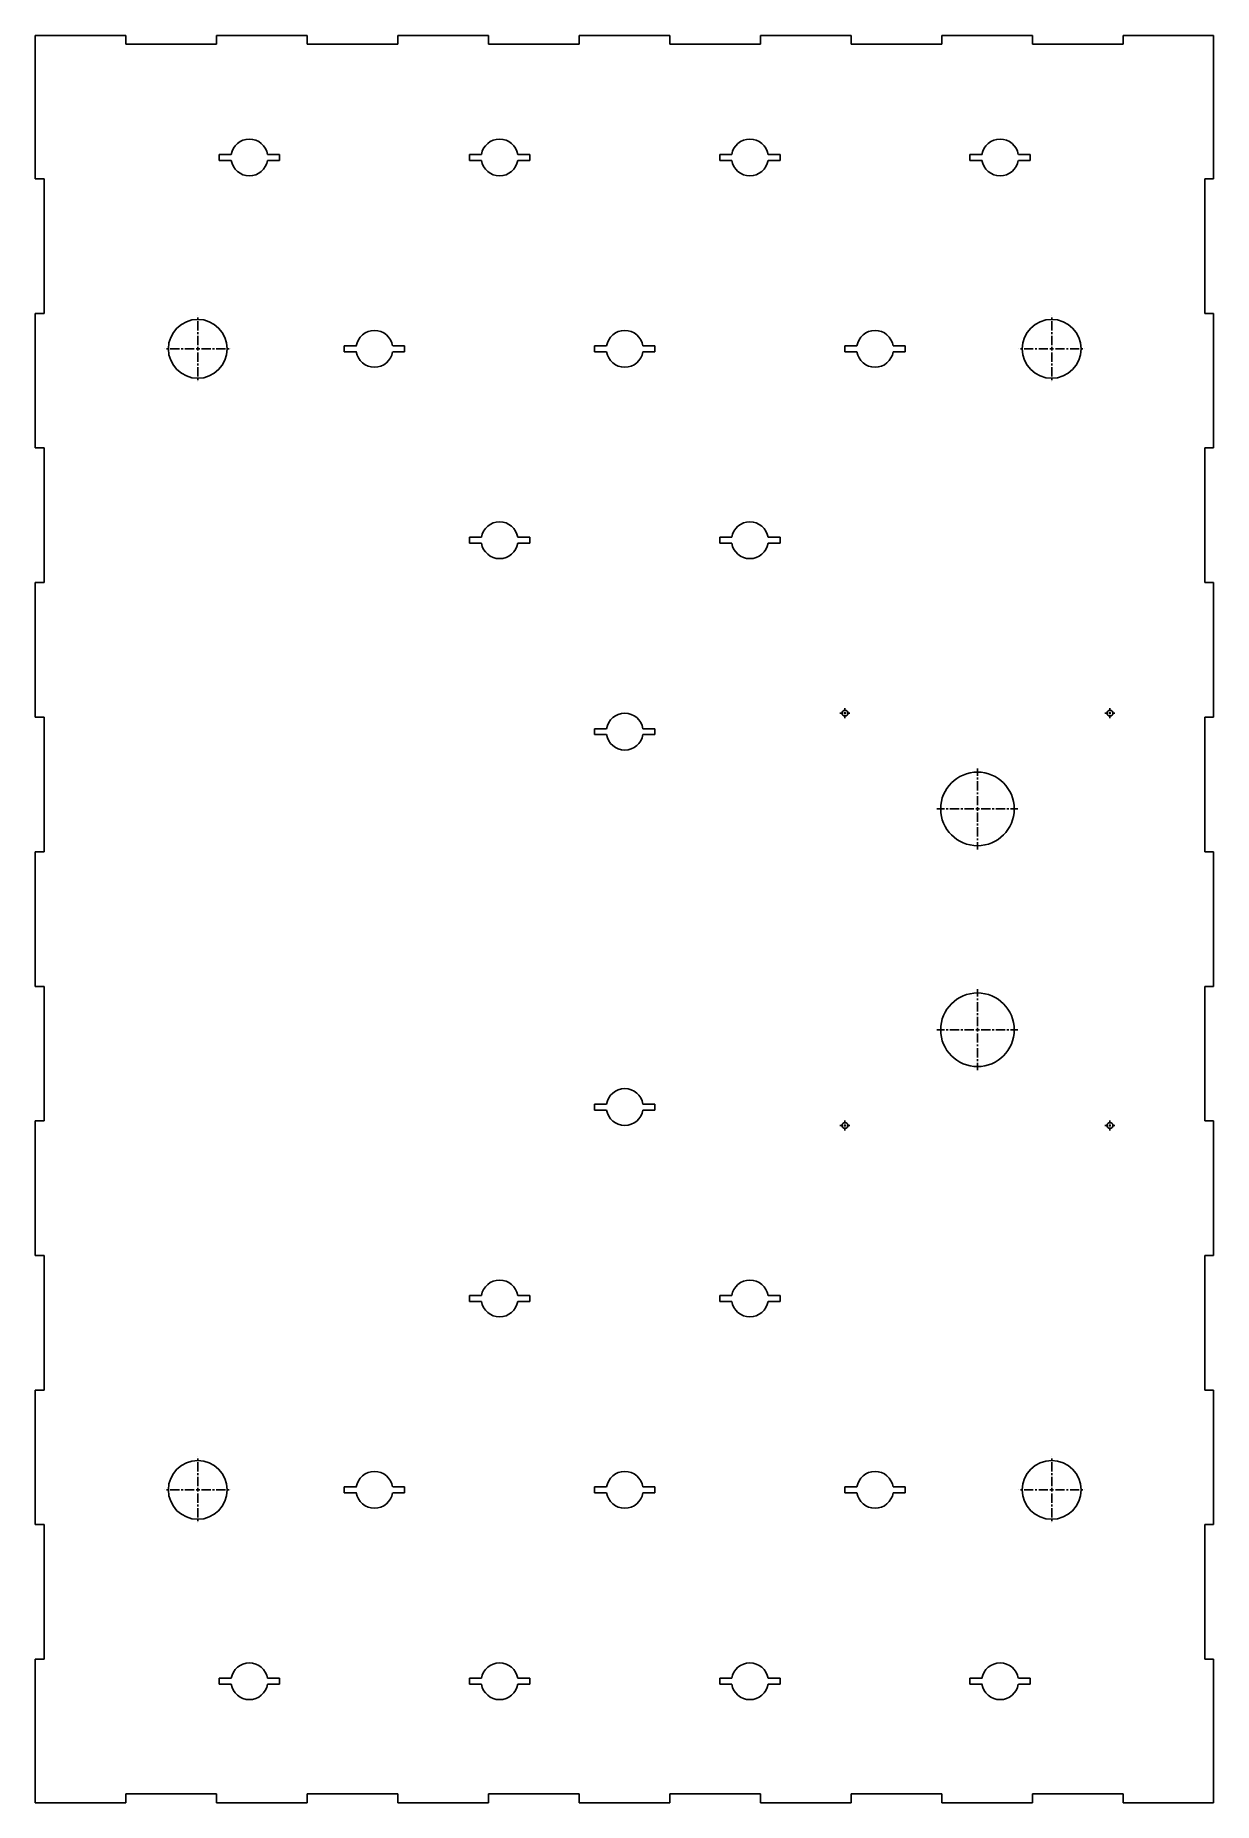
# Model space of a CAD drawing. Extents: x 347 to 1148, y -190 to 1011.
import ezdxf

# ---------------------------------------------------------------- set-up
doc = ezdxf.new("R2010")
doc.units = 0
doc.header["$LTSCALE"] = 12.7
doc.header["$MEASUREMENT"] = 0
doc.linetypes.add('CENTER', pattern=[0.787402, 0.492126, -0.098425, 0.098425, -0.098425])
doc.layers.add('CENTERMARKS', color=7, linetype='CONTINUOUS')
doc.layers.add('VISIBLE', color=7, linetype='CONTINUOUS')

msp = doc.modelspace()

# ---------------------------------------------------------------- linework, layer by layer
at = {"layer": 'CENTERMARKS', "linetype": 'CENTER'}
for p, q in [((457.8, 800.2), (457.8, 820.2)), ((1037.8, 800.2), (1037.8, 820.2)), ((455.3, 797.7), (435.3, 797.7)), ((457.8, 795.2), (457.8, 775.2)), ((460.3, 797.7), (480.3, 797.7)), ((1035.3, 797.7), (1015.3, 797.7)), ((1037.8, 795.2), (1037.8, 775.2)), ((1040.3, 797.7), (1060.3, 797.7)), ((897.4, 551.6), (897.4, 553.6)), ((1077.4, 551.6), (1077.4, 553.6)), ((896, 550.2), (894, 550.2)), ((897.4, 548.8), (897.4, 546.8)), ((898.8, 550.2), (900.8, 550.2)), ((1076, 550.2), (1074, 550.2)), ((1077.4, 548.8), (1077.4, 546.8)), ((1078.8, 550.2), (1080.8, 550.2)), ((987.4, 487.7), (987.4, 512.7)), ((984.9, 485.2), (959.9, 485.2)), ((987.4, 482.7), (987.4, 457.7)), ((989.9, 485.2), (1014.9, 485.2)), ((987.4, 337.7), (987.4, 362.7)), ((984.9, 335.2), (959.9, 335.2)), ((987.4, 332.7), (987.4, 307.7)), ((989.9, 335.2), (1014.9, 335.2)), ((896, 270.2), (894, 270.2)), ((897.4, 271.6), (897.4, 273.6)), ((897.4, 268.8), (897.4, 266.8)), ((898.8, 270.2), (900.8, 270.2)), ((1076, 270.2), (1074, 270.2)), ((1077.4, 271.6), (1077.4, 273.6)), ((1077.4, 268.8), (1077.4, 266.8)), ((1078.8, 270.2), (1080.8, 270.2)), ((457.8, 25.2), (457.8, 45.2)), ((1037.8, 25.2), (1037.8, 45.2)), ((455.3, 22.7), (435.3, 22.7)), ((457.8, 20.2), (457.8, 0.2)), ((460.3, 22.7), (480.3, 22.7)), ((1035.3, 22.7), (1015.3, 22.7)), ((1037.8, 20.2), (1037.8, 0.2)), ((1040.3, 22.7), (1060.3, 22.7))]:
    msp.add_line(p, q, dxfattribs=at)
at = {"layer": 'CENTERMARKS', "linetype": 'CONTINUOUS'}
for p, q in [((456.6, 797.7), (459.1, 797.7)), ((457.8, 796.5), (457.8, 799)), ((1036.6, 797.7), (1039.1, 797.7)), ((1037.8, 796.5), (1037.8, 799)), ((896.7, 550.2), (898.1, 550.2)), ((897.4, 549.5), (897.4, 550.9)), ((1076.7, 550.2), (1078.1, 550.2)), ((1077.4, 549.5), (1077.4, 550.9)), ((986.2, 485.2), (988.7, 485.2)), ((987.4, 484), (987.4, 486.5)), ((987.4, 334), (987.4, 336.5)), ((986.2, 335.2), (988.7, 335.2)), ((896.7, 270.2), (898.1, 270.2)), ((897.4, 269.5), (897.4, 270.9)), ((1076.7, 270.2), (1078.1, 270.2)), ((1077.4, 269.5), (1077.4, 270.9)), ((456.6, 22.7), (459.1, 22.7)), ((457.8, 21.5), (457.8, 24)), ((1036.6, 22.7), (1039.1, 22.7)), ((1037.8, 21.5), (1037.8, 24))]:
    msp.add_line(p, q, dxfattribs=at)
at = {"layer": 'VISIBLE'}
for p, q in [((347.4, 1010.6), (347.4, 913.2)), ((347.4, 1010.6), (409, 1010.6)), ((409, 1010.6), (409, 1004.6)), ((470.6, 1010.6), (470.6, 1004.6)), ((470.6, 1010.6), (532.1, 1010.6)), ((532.1, 1010.6), (532.1, 1004.6)), ((593.7, 1010.6), (593.7, 1004.6)), ((593.7, 1010.6), (655.3, 1010.6)), ((655.3, 1010.6), (655.3, 1004.6)), ((716.8, 1010.6), (716.8, 1004.6)), ((716.8, 1010.6), (778.4, 1010.6)), ((778.4, 1010.6), (778.4, 1004.6)), ((840, 1010.6), (840, 1004.6)), ((840, 1010.6), (901.6, 1010.6)), ((901.6, 1010.6), (901.6, 1004.6)), ((963.1, 1010.6), (963.1, 1004.6)), ((963.1, 1010.6), (1024.7, 1010.6)), ((1024.7, 1010.6), (1024.7, 1004.6)), ((1086.3, 1010.6), (1086.3, 1004.6)), ((1086.3, 1010.6), (1147.8, 1010.6)), ((1147.8, 1010.6), (1147.8, 913.2)), ((470.6, 1004.6), (409, 1004.6)), ((593.7, 1004.6), (532.1, 1004.6)), ((716.8, 1004.6), (655.3, 1004.6)), ((840, 1004.6), (778.4, 1004.6)), ((963.1, 1004.6), (901.6, 1004.6)), ((1086.3, 1004.6), (1024.7, 1004.6)), ((472.3, 929.7), (472.3, 925.7)), ((480.5, 929.7), (472.3, 929.7)), ((480.5, 925.7), (472.3, 925.7)), ((513.3, 929.7), (505.2, 929.7)), ((513.3, 925.7), (505.2, 925.7)), ((513.3, 929.7), (513.3, 925.7)), ((650.5, 929.7), (642.3, 929.7)), ((642.3, 929.7), (642.3, 925.7)), ((650.5, 925.7), (642.3, 925.7)), ((683.3, 929.7), (675.2, 929.7)), ((683.3, 925.7), (675.2, 925.7)), ((683.3, 929.7), (683.3, 925.7)), ((812.3, 929.7), (812.3, 925.7)), ((820.5, 929.7), (812.3, 929.7)), ((820.5, 925.7), (812.3, 925.7)), ((853.3, 929.7), (845.2, 929.7)), ((853.3, 925.7), (845.2, 925.7)), ((853.3, 929.7), (853.3, 925.7)), ((990.5, 929.7), (982.3, 929.7)), ((982.3, 929.7), (982.3, 925.7)), ((990.5, 925.7), (982.3, 925.7)), ((1023.3, 929.7), (1015.2, 929.7)), ((1023.3, 925.7), (1015.2, 925.7)), ((1023.3, 929.7), (1023.3, 925.7)), ((347.4, 913.2), (353.4, 913.2)), ((353.4, 913.2), (353.4, 821.8)), ((1147.8, 913.2), (1141.8, 913.2)), ((1141.8, 821.8), (1141.8, 913.2)), ((347.4, 821.8), (347.4, 730.4)), ((347.4, 821.8), (353.4, 821.8)), ((1147.8, 821.8), (1141.8, 821.8)), ((1147.8, 821.8), (1147.8, 730.4)), ((565.5, 799.7), (557.3, 799.7)), ((557.3, 799.7), (557.3, 795.7)), ((565.5, 795.7), (557.3, 795.7)), ((598.3, 799.7), (590.2, 799.7)), ((598.3, 795.7), (590.2, 795.7)), ((598.3, 799.7), (598.3, 795.7)), ((727.3, 799.7), (727.3, 795.7)), ((735.5, 799.7), (727.3, 799.7)), ((735.5, 795.7), (727.3, 795.7)), ((768.3, 799.7), (760.2, 799.7)), ((768.3, 795.7), (760.2, 795.7)), ((768.3, 799.7), (768.3, 795.7)), ((897.3, 799.7), (897.3, 795.7)), ((905.5, 799.7), (897.3, 799.7)), ((905.5, 795.7), (897.3, 795.7)), ((938.3, 799.7), (930.2, 799.7)), ((938.3, 795.7), (930.2, 795.7)), ((938.3, 799.7), (938.3, 795.7)), ((347.4, 730.4), (353.4, 730.4)), ((353.4, 730.4), (353.4, 639)), ((1147.8, 730.4), (1141.8, 730.4)), ((1141.8, 639), (1141.8, 730.4)), ((642.3, 669.7), (642.3, 665.7)), ((650.5, 669.7), (642.3, 669.7)), ((650.5, 665.7), (642.3, 665.7)), ((683.3, 669.7), (675.2, 669.7)), ((683.3, 665.7), (675.2, 665.7)), ((683.3, 669.7), (683.3, 665.7)), ((812.3, 669.7), (812.3, 665.7)), ((820.5, 669.7), (812.3, 669.7)), ((820.5, 665.7), (812.3, 665.7)), ((853.3, 669.7), (845.2, 669.7)), ((853.3, 665.7), (845.2, 665.7)), ((853.3, 669.7), (853.3, 665.7)), ((347.4, 639), (347.4, 547.6)), ((347.4, 639), (353.4, 639)), ((1147.8, 639), (1141.8, 639)), ((1147.8, 639), (1147.8, 547.6)), ((347.4, 547.6), (353.4, 547.6)), ((353.4, 547.6), (353.4, 456.1)), ((1147.8, 547.6), (1141.8, 547.6)), ((1141.8, 456.1), (1141.8, 547.6)), ((727.3, 539.7), (727.3, 535.7)), ((735.5, 539.7), (727.3, 539.7)), ((735.5, 535.7), (727.3, 535.7)), ((768.3, 539.7), (760.2, 539.7)), ((768.3, 535.7), (760.2, 535.7)), ((768.3, 539.7), (768.3, 535.7)), ((347.4, 456.1), (347.4, 364.7)), ((347.4, 456.1), (353.4, 456.1)), ((1147.8, 456.1), (1141.8, 456.1)), ((1147.8, 456.1), (1147.8, 364.7)), ((347.4, 364.7), (353.4, 364.7)), ((353.4, 364.7), (353.4, 273.3)), ((1147.8, 364.7), (1141.8, 364.7)), ((1141.8, 273.3), (1141.8, 364.7)), ((735.5, 284.7), (727.3, 284.7)), ((727.3, 280.7), (727.3, 284.7)), ((735.5, 280.7), (727.3, 280.7)), ((768.3, 284.7), (760.2, 284.7)), ((768.3, 280.7), (760.2, 280.7)), ((768.3, 280.7), (768.3, 284.7)), ((347.4, 273.3), (347.4, 181.9)), ((347.4, 273.3), (353.4, 273.3)), ((1147.8, 273.3), (1141.8, 273.3)), ((1147.8, 273.3), (1147.8, 181.9)), ((347.4, 181.9), (353.4, 181.9)), ((353.4, 181.9), (353.4, 90.5)), ((1147.8, 181.9), (1141.8, 181.9)), ((1141.8, 90.5), (1141.8, 181.9)), ((650.5, 154.7), (642.3, 154.7)), ((642.3, 150.7), (642.3, 154.7)), ((650.5, 150.7), (642.3, 150.7)), ((683.3, 154.7), (675.2, 154.7)), ((683.3, 150.7), (675.2, 150.7)), ((683.3, 150.7), (683.3, 154.7)), ((820.5, 154.7), (812.3, 154.7)), ((812.3, 150.7), (812.3, 154.7)), ((820.5, 150.7), (812.3, 150.7)), ((853.3, 154.7), (845.2, 154.7)), ((853.3, 150.7), (845.2, 150.7)), ((853.3, 150.7), (853.3, 154.7)), ((347.4, 90.5), (347.4, -0.9)), ((347.4, 90.5), (353.4, 90.5)), ((1147.8, 90.5), (1141.8, 90.5)), ((1147.8, 90.5), (1147.8, -0.9)), ((565.5, 24.7), (557.3, 24.7)), ((557.3, 20.7), (557.3, 24.7)), ((598.3, 24.7), (590.2, 24.7)), ((598.3, 20.7), (598.3, 24.7)), ((735.5, 24.7), (727.3, 24.7)), ((727.3, 20.7), (727.3, 24.7)), ((768.3, 24.7), (760.2, 24.7)), ((768.3, 20.7), (768.3, 24.7)), ((905.5, 24.7), (897.3, 24.7)), ((897.3, 20.7), (897.3, 24.7)), ((938.3, 24.7), (930.2, 24.7)), ((938.3, 20.7), (938.3, 24.7)), ((565.5, 20.7), (557.3, 20.7)), ((598.3, 20.7), (590.2, 20.7)), ((735.5, 20.7), (727.3, 20.7)), ((768.3, 20.7), (760.2, 20.7)), ((905.5, 20.7), (897.3, 20.7)), ((938.3, 20.7), (930.2, 20.7)), ((347.4, -0.9), (353.4, -0.9)), ((353.4, -0.9), (353.4, -92.3)), ((1147.8, -0.9), (1141.8, -0.9)), ((1141.8, -92.3), (1141.8, -0.9)), ((347.4, -92.3), (347.4, -189.8)), ((347.4, -92.3), (353.4, -92.3)), ((1147.8, -92.3), (1141.8, -92.3)), ((1147.8, -92.3), (1147.8, -189.8)), ((480.5, -105.3), (472.3, -105.3)), ((472.3, -109.3), (472.3, -105.3)), ((513.3, -105.3), (505.2, -105.3)), ((513.3, -109.3), (513.3, -105.3)), ((650.5, -105.3), (642.3, -105.3)), ((642.3, -109.3), (642.3, -105.3)), ((683.3, -105.3), (675.2, -105.3)), ((683.3, -109.3), (683.3, -105.3)), ((820.5, -105.3), (812.3, -105.3)), ((812.3, -109.3), (812.3, -105.3)), ((853.3, -105.3), (845.2, -105.3)), ((853.3, -109.3), (853.3, -105.3)), ((990.5, -105.3), (982.3, -105.3)), ((982.3, -109.3), (982.3, -105.3)), ((1023.3, -105.3), (1015.2, -105.3)), ((1023.3, -109.3), (1023.3, -105.3)), ((480.5, -109.3), (472.3, -109.3)), ((513.3, -109.3), (505.2, -109.3)), ((650.5, -109.3), (642.3, -109.3)), ((683.3, -109.3), (675.2, -109.3)), ((820.5, -109.3), (812.3, -109.3)), ((853.3, -109.3), (845.2, -109.3)), ((990.5, -109.3), (982.3, -109.3)), ((1023.3, -109.3), (1015.2, -109.3)), ((347.4, -189.8), (409, -189.8)), ((409, -183.8), (470.6, -183.8)), ((409, -189.8), (409, -183.8)), ((470.6, -189.8), (470.6, -183.8)), ((470.6, -189.8), (532.1, -189.8)), ((532.1, -183.8), (593.7, -183.8)), ((532.1, -189.8), (532.1, -183.8)), ((593.7, -189.8), (593.7, -183.8)), ((593.7, -189.8), (655.3, -189.8)), ((655.3, -183.8), (716.8, -183.8)), ((655.3, -189.8), (655.3, -183.8)), ((716.8, -189.8), (716.8, -183.8)), ((716.8, -189.8), (778.4, -189.8)), ((778.4, -183.8), (840, -183.8)), ((778.4, -189.8), (778.4, -183.8)), ((840, -189.8), (840, -183.8)), ((840, -189.8), (901.6, -189.8)), ((901.6, -183.8), (963.1, -183.8)), ((901.6, -189.8), (901.6, -183.8)), ((963.1, -189.8), (963.1, -183.8)), ((963.1, -189.8), (1024.7, -189.8)), ((1024.7, -183.8), (1086.3, -183.8)), ((1024.7, -189.8), (1024.7, -183.8)), ((1086.3, -189.8), (1086.3, -183.8)), ((1086.3, -189.8), (1147.8, -189.8))]:
    msp.add_line(p, q, dxfattribs=at)
for centre, radius in [((457.8, 797.7), 20), ((1037.8, 797.7), 20), ((897.4, 550.2), 2), ((1077.4, 550.2), 2), ((987.4, 485.2), 25), ((987.4, 335.2), 25), ((897.4, 270.2), 2), ((1077.4, 270.2), 2), ((457.8, 22.7), 20), ((1037.8, 22.7), 20)]:
    msp.add_circle(centre, radius, dxfattribs=at)
for centre, start, end in [((492.8, 927.7), 9.2069, 170.7931), ((662.8, 927.7), 9.2069, 170.7931), ((832.8, 927.7), 9.2069, 170.7931), ((1002.8, 927.7), 9.2069, 170.7931), ((492.8, 927.7), 189.2069, 350.7931), ((662.8, 927.7), 189.2069, 350.7931), ((832.8, 927.7), 189.2069, 350.7931), ((1002.8, 927.7), 189.2069, 350.7931), ((577.8, 797.7), 9.2069, 170.7931), ((747.8, 797.7), 9.2069, 170.7931), ((917.8, 797.7), 9.2069, 170.7931), ((577.8, 797.7), 189.2069, 350.7931), ((747.8, 797.7), 189.2069, 350.7931), ((917.8, 797.7), 189.2069, 350.7931), ((662.8, 667.7), 9.2069, 170.7931), ((832.8, 667.7), 9.2069, 170.7931), ((662.8, 667.7), 189.2069, 350.7931), ((832.8, 667.7), 189.2069, 350.7931), ((747.8, 537.7), 9.2069, 170.7931), ((747.8, 537.7), 189.2069, 350.7931), ((747.8, 282.7), 9.2069, 170.7931), ((747.8, 282.7), 189.2069, 350.7931), ((662.8, 152.7), 9.2069, 170.7931), ((832.8, 152.7), 9.2069, 170.7931), ((662.8, 152.7), 189.2069, 350.7931), ((832.8, 152.7), 189.2069, 350.7931), ((577.8, 22.7), 9.2069, 170.7931), ((747.8, 22.7), 9.2069, 170.7931), ((917.8, 22.7), 9.2069, 170.7931), ((577.8, 22.7), 189.2069, 350.7931), ((747.8, 22.7), 189.2069, 350.7931), ((917.8, 22.7), 189.2069, 350.7931), ((492.8, -107.3), 9.2069, 170.7931), ((662.8, -107.3), 9.2069, 170.7931), ((832.8, -107.3), 9.2069, 170.7931), ((1002.8, -107.3), 9.2069, 170.7931), ((492.8, -107.3), 189.2069, 350.7931), ((662.8, -107.3), 189.2069, 350.7931), ((832.8, -107.3), 189.2069, 350.7931), ((1002.8, -107.3), 189.2069, 350.7931)]:
    msp.add_arc(centre, 12.5, start, end, dxfattribs=at)

doc.saveas('drawing.dxf')
